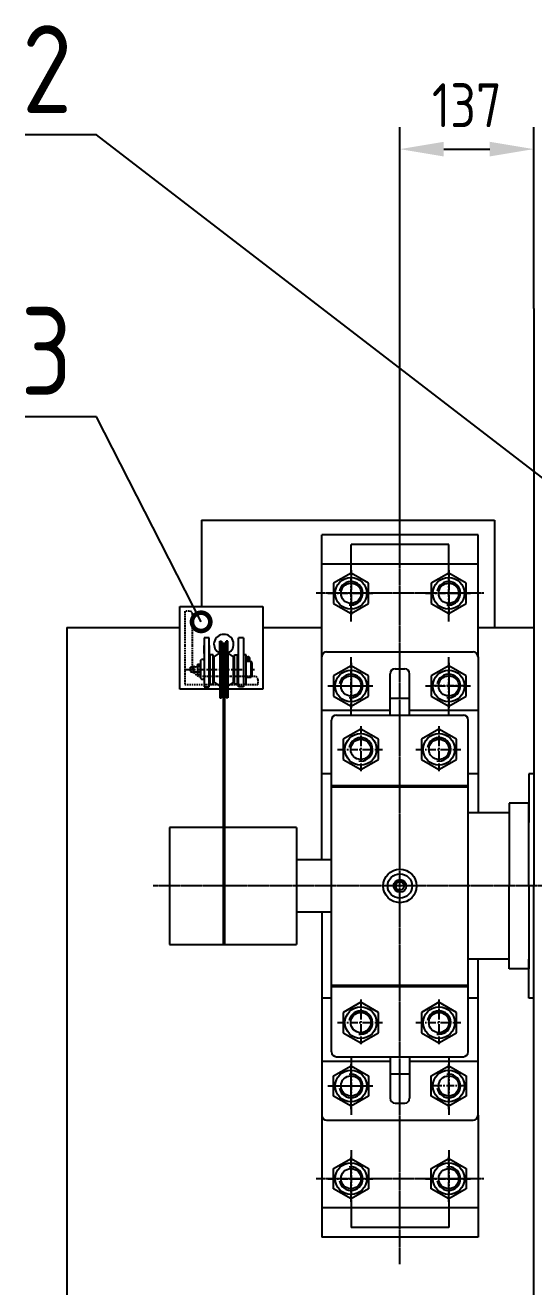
# Model space of a CAD drawing. Header units: millimetres. Extents: x -25976 to -4798, y -663 to 15440.
# Drawn here: x -17371 to -16850, y 11905 to 13198 of the extents above; entities that cross this region are included whole.
import ezdxf

# ---------------------------------------------------------------- set-up
doc = ezdxf.new("R2010")
doc.units = ezdxf.units.MM
doc.header["$LTSCALE"] = 0.25
doc.linetypes.add('CENTER', pattern=[50.8, 31.75, -6.35, 6.35, -6.35])
doc.linetypes.add('HIDDEN', pattern=[9.525, 6.35, -3.175])
for name, color, linetype in [('Bord', 1, 'Continuous'), ('Cen', 5, 'CENTER'), ('Cont', 6, 'Continuous'), ('Dim', 7, 'Continuous'), ('Hide', 2, 'HIDDEN'), ('Red', 1, 'Continuous'), ('Textb', 6, 'Continuous')]:
    doc.layers.add(name, color=color, linetype=linetype)
doc.styles.add('Style1', font='romans.shx', dxfattribs={"width": 0.8})
doc.dimstyles.new('LIN15', dxfattribs={"dimscale": 15, "dimtxt": 3, "dimasz": 3, "dimexe": 1.5, "dimexo": 0, "dimgap": 1.5, "dimtad": 1, "dimdec": 0, "dimzin": 13, "dimdsep": 46, "dimtxsty": 'Style1', "dimcen": 0, "dimclrt": 3, "dimadec": 0, "dimazin": 0, "dimtfac": 1, "dimtdec": 0, "dimtmove": 0, "dimatfit": 3, "dimfxl": 1, "dimtolj": 1, "dimtzin": 13, "dimarcsym": 0})
doc.dimstyles.new('Poz15', dxfattribs={"dimscale": 15, "dimtxt": 6, "dimasz": 2.5, "dimexe": 1.25, "dimexo": 0, "dimgap": 1.5, "dimtad": 2, "dimtoh": 1, "dimtxsty": 'Style1', "dimblk": 'DOTSMALL', "dimcen": 2.5, "dimclrt": 6, "dimadec": 0, "dimazin": 0, "dimtfac": 1, "dimtmove": 0, "dimatfit": 3, "dimldrblk": 'DOTSMALL', "dimfxl": 1, "dimarcsym": 0})

# ---------------------------------------------------------------- blocks, each defined once
blk = doc.blocks.new('*D225')
at = {"layer": 'Dim', "color": 0, "lineweight": -2, "transparency": 16777216}
for p, q in [((-16987.3, 12676.3), (-16987.3, 13094)), ((-16850.3, 12908.3), (-16850.3, 13094)), ((-16942.3, 13071.5), (-16895.3, 13071.5))]:
    blk.add_line(p, q, dxfattribs=at)
at = {"layer": 'Dim', "color": 0, "transparency": 16777216}
for points in [[(-16942.3, 13079), (-16942.3, 13064), (-16987.3, 13071.5)], [(-16895.3, 13079), (-16895.3, 13064), (-16850.3, 13071.5)]]:
    blk.add_solid(points, dxfattribs=at)
at = {"layer": 'Dim', "color": 3, "transparency": 16777216, "insert": (-16918.8, 13116.5), "char_height": 45, "attachment_point": 5, "style": 'Style1'}
blk.add_mtext('\\A1;137', dxfattribs=at)
blk = doc.blocks.new('_DotSmall')
at = {"color": 0, "linetype": 'ByBlock', "const_width": 0.5}
blk.add_lwpolyline([(-0.0625, 0, 1), (0.0625, 0, 1)], format="xyb", close=True, dxfattribs=at)

msp = doc.modelspace()

# ---------------------------------------------------------------- linework, layer by layer
at = {"layer": 'Bord'}
for centre, radius, start, end in [((-17037.27576, 12616.26959), 12, 260, 170), ((-16937.27576, 12616.26959), 12, 260, 170), ((-17037.27576, 12521.26959), 12, 260, 170), ((-16937.27576, 12521.26959), 12, 260, 170), ((-17027.27576, 12456.26959), 12, 260, 170), ((-16947.27576, 12456.26959), 12, 260, 170), ((-16987.27576, 12316.26959), 5.00332, 0, 270), ((-17027.27576, 12176.26959), 12, 260, 170), ((-16947.27576, 12176.26959), 12, 260, 170), ((-17037.27576, 12111.26959), 12, 190, 100), ((-16937.27576, 12111.26959), 12, 190, 100), ((-17037.27576, 12016.26959), 12, 190, 100), ((-16937.27576, 12016.26959), 12, 190, 100)]:
    msp.add_arc(centre, radius, start, end, dxfattribs=at)
at = {"layer": 'Cen', "ltscale": 0.2}
for p, q in [((-16987.27576, 11928.74969), (-16987.27576, 12687.05324)), ((-16901.32954, 12616.26959), (-17073.22198, 12616.26959)), ((-16648.43646, 12316.26959), (-17240.10719, 12316.26959)), ((-16901.32954, 12016.26959), (-17073.22198, 12016.26959))]:
    msp.add_line(p, q, dxfattribs=at)
at = {"layer": 'Cen'}
for p, q in [((-17037.27576, 12587.2078), (-17037.27576, 12646.52999)), ((-16937.27576, 12587.2078), (-16937.27576, 12646.52999)), ((-17037.27576, 12640.0542), (-17037.27576, 12592.48498)), ((-16937.27576, 12640.0542), (-16937.27576, 12592.48498)), ((-17061.06037, 12616.26959), (-17013.49115, 12616.26959)), ((-16961.06037, 12616.26959), (-16913.49115, 12616.26959)), ((-17167.50993, 12565.05568), (-17167.50993, 12509.69078)), ((-17037.27576, 12492.2078), (-17037.27576, 12551.52999)), ((-17037.27576, 12545.0542), (-17037.27576, 12497.48498)), ((-16937.27576, 12492.2078), (-16937.27576, 12551.52999)), ((-16937.27576, 12545.0542), (-16937.27576, 12497.48498)), ((-17207.57588, 12538.2695), (-17146.64383, 12538.2695)), ((-17140.1727, 12538.2695), (-17136.01029, 12538.2695)), ((-17037.27576, 12539.46377), (-17037.27576, 12503.07542)), ((-16937.27576, 12539.46377), (-16937.27576, 12503.07542)), ((-17061.06037, 12521.26959), (-17013.49115, 12521.26959)), ((-17055.46993, 12521.26959), (-17019.08158, 12521.26959)), ((-16961.06037, 12521.26959), (-16913.49115, 12521.26959)), ((-16919.08158, 12521.26959), (-16955.46993, 12521.26959)), ((-17027.27576, 12480.0542), (-17027.27576, 12432.48498)), ((-16947.27576, 12480.0542), (-16947.27576, 12432.48498)), ((-17051.06037, 12456.26959), (-17003.49115, 12456.26959)), ((-16971.06037, 12456.26959), (-16923.49115, 12456.26959)), ((-17027.27576, 12200.0542), (-17027.27576, 12152.48498)), ((-16947.27576, 12200.0542), (-16947.27576, 12152.48498)), ((-17051.06037, 12176.26959), (-17003.49115, 12176.26959)), ((-16971.06037, 12176.26959), (-16923.49115, 12176.26959)), ((-17037.27576, 12140.33139), (-17037.27576, 12081.0092)), ((-17037.27576, 12087.48498), (-17037.27576, 12135.0542)), ((-17037.27576, 12093.07542), (-17037.27576, 12129.46377)), ((-16937.27576, 12140.33139), (-16937.27576, 12081.0092)), ((-16937.27576, 12087.48498), (-16937.27576, 12135.0542)), ((-16937.27576, 12093.07542), (-16937.27576, 12129.46377)), ((-17061.06037, 12111.26959), (-17013.49115, 12111.26959)), ((-17055.46993, 12111.26959), (-17019.08158, 12111.26959)), ((-16919.08158, 12111.26959), (-16955.46993, 12111.26959)), ((-17037.27576, 12045.33139), (-17037.27576, 11986.0092)), ((-17037.27576, 11992.48498), (-17037.27576, 12040.0542)), ((-16937.27576, 12045.33139), (-16937.27576, 11986.0092)), ((-16937.27576, 11992.48498), (-16937.27576, 12040.0542)), ((-17061.06037, 12016.26959), (-17013.49115, 12016.26959)), ((-16961.06037, 12016.26959), (-16913.49115, 12016.26959))]:
    msp.add_line(p, q, dxfattribs=at)
at = {"layer": 'Cont'}
for p, q in [((-16850.2712, 12908.26603), (-16850.2762, 12316.26794)), ((-16907.27576, 12676.26959), (-17067.27576, 12676.26959)), ((-17067.27576, 12551.26959), (-17067.27576, 12676.26959)), ((-16907.27576, 12551.26959), (-16907.27576, 12676.26959)), ((-17037.27576, 12646.26959), (-17037.27576, 12666.26959)), ((-16937.27576, 12666.26959), (-17037.27576, 12666.26959)), ((-16937.27576, 12646.26959), (-16937.27576, 12666.26959)), ((-16907.27576, 12646.26959), (-17067.27576, 12646.26959)), ((-17037.27576, 12637.0542), (-17055.27576, 12626.6619)), ((-17019.27576, 12626.6619), (-17037.27576, 12637.0542)), ((-16937.27576, 12637.0542), (-16955.27576, 12626.6619)), ((-16919.27576, 12626.6619), (-16937.27576, 12637.0542)), ((-17055.27576, 12626.6619), (-17055.27576, 12605.87729)), ((-17019.27576, 12605.87729), (-17019.27576, 12626.6619)), ((-16955.27576, 12626.6619), (-16955.27576, 12605.87729)), ((-16919.27576, 12605.87729), (-16919.27576, 12626.6619)), ((-17212.50993, 12517.8695), (-17212.50993, 12602.8695)), ((-17212.50993, 12602.8695), (-17127.50993, 12602.8695)), ((-17127.50993, 12602.8695), (-17127.50993, 12517.8695)), ((-17055.27576, 12605.87729), (-17037.27576, 12595.48498)), ((-17037.27576, 12595.48498), (-17019.27576, 12605.87729)), ((-16955.27576, 12605.87729), (-16937.27576, 12595.48498)), ((-16937.27576, 12595.48498), (-16919.27576, 12605.87729)), ((-17187.50993, 12570.56235), (-17187.50993, 12530.2695)), ((-17182.50993, 12570.56235), (-17187.50993, 12570.56235)), ((-17182.50993, 12546.2695), (-17182.50993, 12570.56235)), ((-17152.50993, 12530.2695), (-17152.50993, 12570.56235)), ((-17147.50993, 12570.56235), (-17152.50993, 12570.56235)), ((-17147.50993, 12570.56235), (-17147.50993, 12530.2695)), ((-17187.50993, 12554.53104), (-17187.50993, 12562.8695)), ((-17182.50993, 12562.8695), (-17182.50993, 12554.46293)), ((-17171.50993, 12555.80468), (-17171.50993, 12567.2695)), ((-17171.50993, 12567.2695), (-17170.00993, 12567.2695)), ((-17171.50993, 12555.80468), (-17171.50993, 12520.73431)), ((-17170.00993, 12567.2695), (-17169.5032, 12565.10563)), ((-17170.00993, 12509.2695), (-17170.00993, 12567.2695)), ((-17168.30993, 12564.0695), (-17168.30993, 12256.26959)), ((-17166.70993, 12564.0695), (-17166.70993, 12256.26959)), ((-17165.50993, 12565.2695), (-17165.00993, 12567.2695)), ((-17163.50993, 12567.2695), (-17165.00993, 12567.2695)), ((-17165.00993, 12567.2695), (-17165.00993, 12509.2695)), ((-17163.50993, 12555.80468), (-17163.50993, 12567.2695)), ((-17163.50993, 12555.80468), (-17163.50993, 12520.73431)), ((-17062.27576, 12556.26959), (-16912.27576, 12556.26959)), ((-17194.50993, 12543.7695), (-17191.50993, 12543.7695)), ((-17194.50993, 12543.7695), (-17194.50993, 12532.7695)), ((-17191.50993, 12547.26626), (-17190.50993, 12548.26626)), ((-17191.50993, 12547.26626), (-17191.50993, 12529.27273)), ((-17191.50993, 12532.7695), (-17191.50993, 12543.7695)), ((-17188.50993, 12548.26626), (-17190.50993, 12548.26626)), ((-17187.50993, 12547.26626), (-17188.50993, 12548.26626)), ((-17182.50993, 12520.2695), (-17182.50993, 12546.2695)), ((-17181.50993, 12546.26626), (-17182.50993, 12546.26626)), ((-17178.50993, 12553.2695), (-17181.50993, 12553.2695)), ((-17181.50993, 12530.2695), (-17181.50993, 12553.2695)), ((-17178.50993, 12530.26626), (-17178.50993, 12553.2695)), ((-17177.50993, 12546.2695), (-17178.50993, 12546.2695)), ((-17177.50993, 12546.26626), (-17178.50993, 12546.26626)), ((-17177.50993, 12551.2695), (-17171.95523, 12554.97263)), ((-17177.50993, 12530.26626), (-17177.50993, 12551.2695)), ((-17157.50993, 12551.2695), (-17163.06463, 12554.97263)), ((-17157.50993, 12530.2695), (-17157.50993, 12551.2695)), ((-17156.50993, 12546.26626), (-17157.50993, 12546.26626)), ((-17156.50993, 12553.2695), (-17153.50993, 12553.2695)), ((-17156.50993, 12530.26626), (-17156.50993, 12553.2695)), ((-17153.50993, 12529.06455), (-17153.50993, 12553.2695)), ((-17152.50993, 12546.26626), (-17153.50993, 12546.26626)), ((-17144.60925, 12553.2695), (-17147.50993, 12553.2695)), ((-17144.60925, 12546.2695), (-17144.60925, 12553.2695)), ((-17139.50993, 12546.26626), (-17144.60925, 12546.26626)), ((-17144.60925, 12523.2695), (-17144.60925, 12546.26626)), ((-17143.94808, 12546.26626), (-17144.32527, 12549.58598)), ((-17143.82527, 12549.58598), (-17143.47671, 12546.26626)), ((-17141.80811, 12546.26626), (-17141.45309, 12549.69383)), ((-17141.31757, 12546.26626), (-17140.95917, 12549.39373)), ((-17139.50993, 12530.26626), (-17139.50993, 12546.26626)), ((-17138.50993, 12545.26626), (-17139.50993, 12546.26626)), ((-17138.50993, 12531.26626), (-17138.50993, 12545.26626)), ((-17067.27576, 12343.11649), (-17067.27576, 12551.26959)), ((-16907.27576, 12551.26959), (-16907.27576, 12391.26578)), ((-17201.50993, 12538.2695), (-17201.50993, 12540.5195)), ((-17201.50993, 12538.2695), (-17201.50993, 12536.0195)), ((-17198.34845, 12534.9195), (-17198.34845, 12541.6195)), ((-17191.50993, 12541.2695), (-17194.50993, 12541.2695)), ((-17191.50993, 12535.2695), (-17194.50993, 12535.2695)), ((-17191.50993, 12532.7695), (-17194.50993, 12532.7695)), ((-17187.50993, 12530.2695), (-17187.50993, 12520.2695)), ((-17187.50993, 12530.2695), (-17187.50993, 12529.2695)), ((-17187.50993, 12529.76626), (-17187.50993, 12529.26626)), ((-17182.50993, 12530.2695), (-17181.50993, 12530.2695)), ((-17181.50993, 12523.2695), (-17181.50993, 12530.2695)), ((-17178.50993, 12523.2695), (-17178.50993, 12530.2695)), ((-17178.50993, 12530.2695), (-17177.50993, 12530.2695)), ((-17178.50993, 12530.26626), (-17177.50993, 12530.26626)), ((-17177.50993, 12525.2695), (-17177.50993, 12530.2695)), ((-17157.50993, 12525.2695), (-17157.50993, 12530.2695)), ((-17157.50993, 12530.26626), (-17156.50993, 12530.26626)), ((-17156.50993, 12523.2695), (-17156.50993, 12530.2695)), ((-17153.50993, 12523.2695), (-17153.50993, 12530.2695)), ((-17153.50993, 12530.26626), (-17152.50993, 12530.26626)), ((-17152.50993, 12520.2695), (-17152.50993, 12530.2695)), ((-17147.50993, 12530.2695), (-17147.50993, 12520.2695)), ((-17144.60925, 12530.26626), (-17139.50993, 12530.26626)), ((-17138.50993, 12531.26626), (-17139.50993, 12530.26626)), ((-17037.27576, 12542.0542), (-17055.27576, 12531.6619)), ((-17055.27576, 12531.6619), (-17055.27576, 12510.87729)), ((-17019.27576, 12531.6619), (-17037.27576, 12542.0542)), ((-17019.27576, 12510.87729), (-17019.27576, 12531.6619)), ((-16997.27576, 12491.26959), (-16997.27576, 12533.76959)), ((-16992.27576, 12538.76959), (-16982.27576, 12538.76959)), ((-16977.27576, 12491.26959), (-16977.27576, 12533.76959)), ((-16937.27576, 12542.0542), (-16955.27576, 12531.6619)), ((-16955.27576, 12531.6619), (-16955.27576, 12510.87729)), ((-16919.27576, 12531.6619), (-16937.27576, 12542.0542)), ((-16919.27576, 12510.87729), (-16919.27576, 12531.6619)), ((-17207.50993, 12517.8695), (-17212.50993, 12517.8695)), ((-17171.50993, 12517.8695), (-17207.50993, 12517.8695)), ((-17191.50993, 12529.26626), (-17190.50993, 12528.26626)), ((-17190.50993, 12528.26626), (-17188.50993, 12528.26626)), ((-17187.50993, 12529.26626), (-17188.50993, 12528.26626)), ((-17187.50993, 12520.2695), (-17182.50993, 12520.2695)), ((-17181.50993, 12523.2695), (-17178.50993, 12523.2695)), ((-17177.50993, 12525.2695), (-17171.95523, 12521.56636)), ((-17171.50993, 12520.73431), (-17171.50993, 12509.2695)), ((-17163.50993, 12520.73431), (-17163.50993, 12509.2695)), ((-17127.50993, 12517.8695), (-17163.50993, 12517.8695)), ((-17157.50993, 12525.2695), (-17163.06463, 12521.56636)), ((-17153.50993, 12523.2695), (-17156.50993, 12523.2695)), ((-17147.50993, 12520.2695), (-17152.50993, 12520.2695)), ((-17147.50993, 12523.2695), (-17144.60925, 12523.2695)), ((-17171.50993, 12509.2695), (-17170.00993, 12509.2695)), ((-17170.00993, 12509.2695), (-17169.5032, 12511.43336)), ((-17165.50993, 12511.2695), (-17165.00993, 12509.2695)), ((-17163.50993, 12509.2695), (-17165.00993, 12509.2695)), ((-17055.27576, 12510.87729), (-17037.27576, 12500.48498)), ((-17037.27576, 12500.48498), (-17019.27576, 12510.87729)), ((-16997.27576, 12508.76959), (-16977.27576, 12508.76959)), ((-16955.27576, 12510.87729), (-16937.27576, 12500.48498)), ((-16937.27576, 12500.48498), (-16919.27576, 12510.87729)), ((-16997.27576, 12496.26959), (-17067.27576, 12496.26959)), ((-17052.27576, 12491.26959), (-16922.27576, 12491.26959)), ((-16907.27576, 12496.26959), (-16977.27576, 12496.26959)), ((-17057.27576, 12146.26959), (-17057.27576, 12486.26959)), ((-16917.27576, 12146.26959), (-16917.27576, 12486.26959)), ((-17027.27576, 12477.0542), (-17045.27576, 12466.6619)), ((-17045.27576, 12466.6619), (-17045.27576, 12445.87729)), ((-17009.27576, 12466.6619), (-17027.27576, 12477.0542)), ((-17009.27576, 12445.87729), (-17009.27576, 12466.6619)), ((-16947.27576, 12477.0542), (-16965.27576, 12466.6619)), ((-16965.27576, 12466.6619), (-16965.27576, 12445.87729)), ((-16929.27576, 12466.6619), (-16947.27576, 12477.0542)), ((-16929.27576, 12445.87729), (-16929.27576, 12466.6619)), ((-17045.27576, 12445.87729), (-17027.27576, 12435.48498)), ((-17027.27576, 12435.48498), (-17009.27576, 12445.87729)), ((-16965.27576, 12445.87729), (-16947.27576, 12435.48498)), ((-16947.27576, 12435.48498), (-16929.27576, 12445.87729)), ((-17057.27576, 12431.26959), (-17067.27576, 12431.26959)), ((-16907.27576, 12431.26959), (-16917.27576, 12431.26959)), ((-16850.27523, 12431.26591), (-16855.27523, 12431.26591)), ((-16855.27523, 12431.26591), (-16855.27523, 12391.26591)), ((-17057.27576, 12419.26959), (-16917.27576, 12419.26959)), ((-17057.27576, 12417.8816), (-16917.27576, 12417.8816)), ((-16855.27523, 12401.26578), (-16875.27523, 12401.26578)), ((-16875.27523, 12401.26578), (-16875.27523, 12316.26959)), ((-16855.27523, 12401.26591), (-16855.27523, 12381.26972)), ((-16855.27523, 12316.26794), (-16855.27523, 12401.26578)), ((-16855.27523, 12381.26566), (-16855.27523, 12401.26566)), ((-16855.27523, 12391.26566), (-16855.27523, 12401.26566)), ((-16875.27523, 12391.26578), (-16917.27576, 12391.26578)), ((-17093.17212, 12376.26959), (-17223.17212, 12376.26959)), ((-17223.17212, 12376.26959), (-17223.17212, 12256.26959)), ((-17093.17212, 12376.26959), (-17093.17212, 12256.26959)), ((-17057.27576, 12343.11649), (-17093.17212, 12343.11649)), ((-16875.27523, 12231.26578), (-16875.27523, 12316.26959)), ((-16855.27523, 12316.26794), (-16855.27523, 12231.26578)), ((-16850.2712, 11724.26703), (-16850.2762, 12316.26794)), ((-17057.27576, 12289.4227), (-17093.17212, 12289.4227)), ((-17067.27576, 12289.4227), (-17067.27576, 12081.26959)), ((-17223.17212, 12256.26959), (-17093.17212, 12256.26959)), ((-16855.27523, 12251.26591), (-16855.27523, 12231.26591)), ((-16875.27523, 12241.26578), (-16917.27576, 12241.26578)), ((-16907.27576, 12081.26959), (-16907.27576, 12241.26578)), ((-16855.27523, 12241.26591), (-16855.27523, 12231.26591)), ((-16855.27523, 12201.26591), (-16855.27523, 12241.26591)), ((-16855.27523, 12231.26578), (-16875.27523, 12231.26578)), ((-17057.27576, 12214.65759), (-16917.27576, 12214.65759)), ((-17057.27576, 12213.26959), (-16917.27576, 12213.26959)), ((-17057.27576, 12201.26959), (-17067.27576, 12201.26959)), ((-17027.27576, 12197.0542), (-17045.27576, 12186.6619)), ((-17009.27576, 12186.6619), (-17027.27576, 12197.0542)), ((-16947.27576, 12197.0542), (-16965.27576, 12186.6619)), ((-16929.27576, 12186.6619), (-16947.27576, 12197.0542)), ((-16907.27576, 12201.26959), (-16917.27576, 12201.26959)), ((-16850.27523, 12201.26997), (-16855.27523, 12201.26997)), ((-17045.27576, 12186.6619), (-17045.27576, 12165.87729)), ((-17009.27576, 12165.87729), (-17009.27576, 12186.6619)), ((-16965.27576, 12186.6619), (-16965.27576, 12165.87729)), ((-16929.27576, 12165.87729), (-16929.27576, 12186.6619)), ((-17045.27576, 12165.87729), (-17027.27576, 12155.48498)), ((-17027.27576, 12155.48498), (-17009.27576, 12165.87729)), ((-16965.27576, 12165.87729), (-16947.27576, 12155.48498)), ((-16947.27576, 12155.48498), (-16929.27576, 12165.87729)), ((-16997.27576, 12136.26959), (-17067.27576, 12136.26959)), ((-17055.27576, 12121.6619), (-17037.27576, 12132.0542)), ((-17052.27576, 12141.26959), (-16922.27576, 12141.26959)), ((-17037.27576, 12132.0542), (-17019.27576, 12121.6619)), ((-16997.27576, 12141.26959), (-16997.27576, 12098.76959)), ((-16977.27576, 12141.26959), (-16977.27576, 12098.76959)), ((-16907.27576, 12136.26959), (-16977.27576, 12136.26959)), ((-16955.27576, 12121.6619), (-16937.27576, 12132.0542)), ((-16937.27576, 12132.0542), (-16919.27576, 12121.6619)), ((-17055.27576, 12100.87729), (-17055.27576, 12121.6619)), ((-17019.27576, 12121.6619), (-17019.27576, 12100.87729)), ((-16997.27576, 12123.76959), (-16977.27576, 12123.76959)), ((-16955.27576, 12100.87729), (-16955.27576, 12121.6619)), ((-16919.27576, 12121.6619), (-16919.27576, 12100.87729)), ((-17037.27576, 12090.48498), (-17055.27576, 12100.87729)), ((-17019.27576, 12100.87729), (-17037.27576, 12090.48498)), ((-16992.27576, 12093.76959), (-16982.27576, 12093.76959)), ((-16937.27576, 12090.48498), (-16955.27576, 12100.87729)), ((-16919.27576, 12100.87729), (-16937.27576, 12090.48498)), ((-17067.27576, 12081.26959), (-17067.27576, 11956.26959)), ((-16907.27576, 12081.26959), (-16907.27576, 11956.26959)), ((-17062.27576, 12076.26959), (-16912.27576, 12076.26959)), ((-17055.27576, 12026.6619), (-17037.27576, 12037.0542)), ((-17055.27576, 12005.87729), (-17055.27576, 12026.6619)), ((-17037.27576, 12037.0542), (-17019.27576, 12026.6619)), ((-17019.27576, 12026.6619), (-17019.27576, 12005.87729)), ((-16955.27576, 12026.6619), (-16937.27576, 12037.0542)), ((-16955.27576, 12005.87729), (-16955.27576, 12026.6619)), ((-16937.27576, 12037.0542), (-16919.27576, 12026.6619)), ((-16919.27576, 12026.6619), (-16919.27576, 12005.87729)), ((-17037.27576, 11995.48498), (-17055.27576, 12005.87729)), ((-17019.27576, 12005.87729), (-17037.27576, 11995.48498)), ((-16937.27576, 11995.48498), (-16955.27576, 12005.87729)), ((-16919.27576, 12005.87729), (-16937.27576, 11995.48498)), ((-16907.27576, 11986.26959), (-17067.27576, 11986.26959)), ((-17037.27576, 11986.26959), (-17037.27576, 11966.26959)), ((-16937.27576, 11986.26959), (-16937.27576, 11966.26959)), ((-16937.27576, 11966.26959), (-17037.27576, 11966.26959)), ((-16907.27576, 11956.26959), (-17067.27576, 11956.26959))]:
    msp.add_line(p, q, dxfattribs=at)
for centre, radius in [((-17037.27576, 12616.26959), 16.2), ((-17037.27576, 12616.26959), 10.3762), ((-16937.27576, 12616.26959), 16.2), ((-16937.27576, 12616.26959), 10.3762), ((-17037.27576, 12521.26959), 16.2), ((-17037.27576, 12521.26959), 10.3762), ((-16937.27576, 12521.26959), 16.2), ((-16937.27576, 12521.26959), 10.3762), ((-17027.27576, 12456.26959), 16.2), ((-17027.27576, 12456.26959), 10.3762), ((-16947.27576, 12456.26959), 16.2), ((-16947.27576, 12456.26959), 10.3762), ((-16987.27576, 12316.26959), 17.11212), ((-16987.27576, 12316.26959), 12.5), ((-16987.27576, 12316.26959), 6.50255), ((-16987.27576, 12316.26959), 4.25), ((-17027.27576, 12176.26959), 16.2), ((-17027.27576, 12176.26959), 10.3762), ((-16947.27576, 12176.26959), 16.2), ((-16947.27576, 12176.26959), 10.3762), ((-17037.27576, 12111.26959), 16.2), ((-17037.27576, 12111.26959), 10.3762), ((-16937.27576, 12111.26959), 16.2), ((-16937.27576, 12111.26959), 10.3762), ((-17037.27576, 12016.26959), 16.2), ((-17037.27576, 12016.26959), 10.3762), ((-16937.27576, 12016.26959), 16.2), ((-16937.27576, 12016.26959), 10.3762)]:
    msp.add_circle(centre, radius, dxfattribs=at)
for centre, radius, start, end in [((-17167.50993, 12564.0695), 10.07174, 295.87849036, 244.12150964), ((-17172.50993, 12555.80468), 1, 303.69006753, 0), ((-17167.50993, 12565.2695), 2, 184.69965181, 246.42182152), ((-17167.50993, 12564.0695), 0.8, 0, 180), ((-17167.50993, 12565.2695), 2, 293.57817848, 0), ((-17162.50993, 12555.80468), 1, 180, 236.30993247), ((-17062.27576, 12551.26959), 5, 90, 180), ((-16912.27576, 12551.26959), 5, 0, 90), ((-17142.63673, 12549.58598), 1.68854, 353.46244012, 192.96467919), ((-17142.63673, 12549.58598), 1.18854, 342.96673804, 191.98791601), ((-17199.78622, 12538.2695), 2.5, 133.58912543, 226.41087457), ((-17196.50123, 12544.29651), 3.25248, 235.39306768, 307.75166546), ((-17196.50123, 12532.24248), 3.25248, 52.24833454, 124.60693232), ((-16992.27576, 12533.76959), 5, 90, 180), ((-16982.27576, 12533.76959), 5, 0, 90), ((-17172.50993, 12520.73431), 1, 0, 56.30993247), ((-17162.50993, 12520.73431), 1, 123.69006753, 180), ((-17167.50993, 12511.2695), 2, 113.57817848, 175.30034819), ((-17167.50993, 12511.2695), 2, 0, 66.42182152), ((-17052.27576, 12486.26959), 5, 90, 180), ((-16922.27576, 12486.26959), 5, 0, 90), ((-17052.27576, 12146.26959), 5, 180, 270), ((-16922.27576, 12146.26959), 5, 270, 0), ((-16922.27576, 12146.26959), 5, 270, 0), ((-16992.27576, 12098.76959), 5, 180, 270), ((-16982.27576, 12098.76959), 5, 270, 0), ((-17062.27576, 12081.26959), 5, 180, 270), ((-17062.27576, 12081.26959), 5, 180, 270), ((-16912.27576, 12081.26959), 5, 270, 0), ((-16912.27576, 12081.26959), 5, 270, 0)]:
    msp.add_arc(centre, radius, start, end, dxfattribs=at)
at = {"layer": 'Hide'}
for p, q in [((-17202.50993, 12597.8695), (-17207.50993, 12597.8695)), ((-17207.50993, 12597.8695), (-17207.50993, 12562.8695)), ((-17199.50993, 12562.8695), (-17199.50993, 12594.8695)), ((-17207.50993, 12562.8695), (-17207.50993, 12522.8695)), ((-17199.50993, 12539.8695), (-17199.50993, 12562.8695)), ((-17135.50993, 12530.8695), (-17190.50993, 12530.8695)), ((-17207.50993, 12522.8695), (-17132.50993, 12522.8695)), ((-17132.50993, 12527.8695), (-17132.50993, 12522.8695))]:
    msp.add_line(p, q, dxfattribs=at)
for centre, radius, start, end in [((-17202.50993, 12594.8695), 3, 0, 90), ((-17190.50993, 12539.8695), 9, 180, 270), ((-17135.50993, 12527.8695), 3, 0, 90)]:
    msp.add_arc(centre, radius, start, end, dxfattribs=at)
at = {"layer": 'Red'}
for p, q in [((-17190.27576, 12691.26959), (-16890.27576, 12691.26959)), ((-17190.27576, 12691.26959), (-17190.27576, 12602.8695)), ((-16890.27576, 12691.26959), (-16890.27576, 12581.26959)), ((-17328.27152, 12581.26959), (-17212.50993, 12581.26959)), ((-17328.27152, 12581.26959), (-17328.27152, 12051.26959)), ((-17127.50993, 12581.26959), (-17067.27576, 12581.26959)), ((-16907.27576, 12581.26959), (-16850.27396, 12581.26959)), ((-17328.27152, 12051.26959), (-17328.27152, 11804.17315))]:
    msp.add_line(p, q, dxfattribs=at)
at = {"layer": 'Textb'}
for p, q in [((-17201.50993, 12540.5195), (-17198.34845, 12541.6195)), ((-17201.50993, 12536.0195), (-17198.34845, 12534.9195))]:
    msp.add_line(p, q, dxfattribs=at)

# ---------------------------------------------------------------- texts
at = {"layer": 'Dim', "color": 6, "char_height": 90, "width": 33.8931, "attachment_point": 9, "style": 'Style1'}
for s, insert in [('2', (-17322.73286, 13108.49474)), ('3', (-17322.73286, 12819.57822))]:
    msp.add_mtext(s, dxfattribs=dict(at, insert=insert))

# ---------------------------------------------------------------- dimensions: what is measured, and where the dimension line sits
at = {"layer": 'Dim'}
dim = msp.add_linear_dim(base=(-16850.2712, 13071.47352), p1=(-16987.27576, 12676.26959), p2=(-16850.2712, 12908.26651), dimstyle='LIN15', dxfattribs=at)
dim.commit()
dim.dimension.update_dxf_attribs({"geometry": '*D225', "text_midpoint": (-16918.77348, 13116.47352)})

# ---------------------------------------------------------------- leaders
at = {"layer": 'Dim', "annotation_type": 0, "has_hookline": 1, "hookline_direction": 1, "text_width": 48}
for points in [[(-16775.13153, 12683.27581), (-17297.73286, 13085.99474), (-17300.23286, 13085.99474)], [(-17190.70619, 12586.99403), (-17297.73286, 12797.07822), (-17300.23286, 12797.07822)]]:
    msp.add_leader(points, dimstyle='Poz15', override={"dimgap": 1.5, "dimtad": 1}, dxfattribs=at)

doc.saveas('drawing.dxf')
